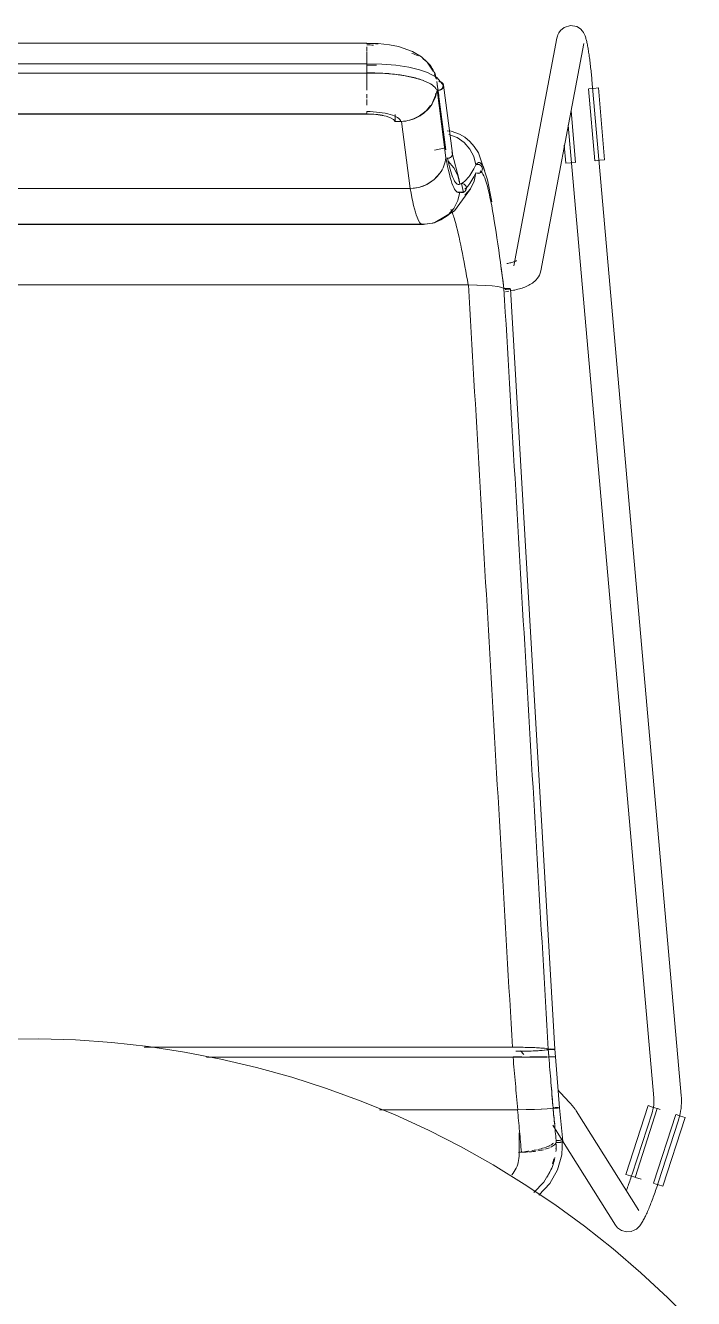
# Model space of a CAD drawing. Header units: millimetres. Extents: x 155927 to 326028, y -36033 to 97293.
# Drawn here: x 157299 to 157590, y 31746 to 32302 of the extents above; entities that cross this region are included whole.
import ezdxf

# ---------------------------------------------------------------- set-up
doc = ezdxf.new("R2010")
doc.units = ezdxf.units.MM
doc.header["$MEASUREMENT"] = 0
doc.layers.add('I-FURN', color=8, linetype='CONTINUOUS', lineweight=9)

msp = doc.modelspace()

# ---------------------------------------------------------------- linework, layer by layer
at = {"layer": 'I-FURN'}
for p, q in [((157533.42, 32301.08), (157536.17, 32301.92)), ((157536.17, 32301.92), (157538.93, 32301.43)), ((157530.28, 32296.33), (157511.47, 32197.03)), ((157530.37, 32296.74), (157530.28, 32296.33)), ((157530.51, 32297.26), (157530.37, 32296.74)), ((157530.72, 32297.88), (157530.51, 32297.26)), ((157531.1, 32298.68), (157530.72, 32297.88)), ((157531.84, 32299.76), (157531.1, 32298.68)), ((157533.42, 32301.08), (157531.84, 32299.76)), ((157538.93, 32301.43), (157540.59, 32300.39)), ((157540.59, 32300.39), (157541.44, 32299.49)), ((157541.44, 32299.49), (157541.92, 32298.78)), ((157541.92, 32298.78), (157542.22, 32298.22)), ((157542.22, 32298.22), (157542.44, 32297.75)), ((157542.44, 32297.75), (157542.61, 32297.32)), ((157542.61, 32297.32), (157542.75, 32296.91)), ((157542.75, 32296.91), (157542.88, 32296.52)), ((157542.88, 32296.52), (157542.99, 32296.12)), ((157447.38, 32294.14), (157152.53, 32294.14)), ((157447.38, 32293.97), (157447.38, 32294.14)), ((157447.38, 32294.14), (157452.41, 32294.03)), ((157447.38, 32294.12), (157447.38, 32293.84)), ((157447.38, 32292.65), (157447.38, 32290.9)), ((157447.38, 32290.62), (157447.38, 32288.04)), ((157452.41, 32294.03), (157457.23, 32293.52)), ((157457.23, 32293.52), (157461.27, 32292.73)), ((157461.27, 32292.73), (157467.31, 32290.6)), ((157467.31, 32290.6), (157471.2, 32288.21)), ((157523.26, 32194.8), (157542.07, 32294.09)), ((157542.99, 32296.12), (157543.1, 32295.72)), ((157543.1, 32295.72), (157543.2, 32295.31)), ((157543.2, 32295.31), (157543.3, 32294.88)), ((157543.3, 32294.88), (157543.4, 32294.44)), ((157543.4, 32294.44), (157543.5, 32293.98)), ((157543.5, 32293.98), (157543.59, 32293.5)), ((157543.59, 32293.5), (157543.69, 32293)), ((157543.69, 32293), (157543.78, 32292.49)), ((157543.78, 32292.49), (157543.88, 32291.96)), ((157543.88, 32291.96), (157543.97, 32291.41)), ((157543.97, 32291.41), (157544.06, 32290.84)), ((157544.06, 32290.84), (157544.15, 32290.25)), ((157447.38, 32285.1), (157152.53, 32285.1)), ((157447.38, 32284.86), (157447.38, 32287.88)), ((157447.38, 32287.87), (157447.38, 32284.86)), ((157447.38, 32285.1), (157447.38, 32281.15)), ((157447.38, 32285.1), (157453.92, 32285.01)), ((157447.38, 32285.03), (157447.38, 32285.1)), ((157447.38, 32284.84), (157447.38, 32285.03)), ((157471.2, 32288.21), (157473.67, 32285.92)), ((157473.67, 32285.92), (157476.35, 32282.02)), ((157544.15, 32290.25), (157544.24, 32289.65)), ((157544.24, 32289.65), (157544.33, 32289.03)), ((157544.33, 32289.03), (157544.42, 32288.4)), ((157544.42, 32288.4), (157544.51, 32287.75)), ((157544.51, 32287.75), (157544.6, 32287.08)), ((157544.6, 32287.08), (157544.69, 32286.41)), ((157544.69, 32286.41), (157544.77, 32285.72)), ((157544.77, 32285.72), (157544.86, 32285.02)), ((157152.53, 32281.14), (157447.38, 32281.14)), ((157447.38, 32284.53), (157447.38, 32284.84)), ((157447.38, 32284.14), (157447.38, 32284.53)), ((157447.38, 32283.69), (157447.38, 32284.14)), ((157447.38, 32283.2), (157447.38, 32283.69)), ((157447.38, 32282.7), (157447.38, 32283.2)), ((157447.38, 32282.22), (157447.38, 32282.7)), ((157447.38, 32281.81), (157447.38, 32282.22)), ((157447.38, 32281.48), (157447.38, 32281.81)), ((157447.38, 32281.25), (157447.38, 32281.48)), ((157447.38, 32281.15), (157447.38, 32281.25)), ((157447.38, 32277.36), (157447.38, 32281.17)), ((157447.38, 32281.17), (157447.38, 32273.61)), ((157453.6, 32281.06), (157447.38, 32281.14)), ((157460.17, 32280.53), (157453.6, 32281.06)), ((157453.92, 32285.01), (157460.04, 32284.52)), ((157460.04, 32284.52), (157465.66, 32283.68)), ((157464.18, 32279.94), (157460.17, 32280.53)), ((157468.61, 32278.97), (157464.18, 32279.94)), ((157465.66, 32283.68), (157470.35, 32282.58)), ((157470.35, 32282.58), (157473.81, 32281.41)), ((157473.81, 32281.41), (157477.93, 32279.23)), ((157476.35, 32282.02), (157476.45, 32281.82)), ((157544.86, 32285.02), (157544.94, 32284.31)), ((157544.94, 32284.31), (157545.02, 32283.59)), ((157545.02, 32283.59), (157545.1, 32282.87)), ((157545.1, 32282.87), (157545.18, 32282.13)), ((157545.18, 32282.13), (157545.26, 32281.39)), ((157545.26, 32281.39), (157545.33, 32280.65)), ((157545.33, 32280.65), (157545.4, 32279.9)), ((157545.4, 32279.9), (157545.47, 32279.15)), ((157447.38, 32276.8), (157447.38, 32277.17)), ((157472.05, 32277.87), (157468.61, 32278.97)), ((157477.93, 32279.23), (157480.47, 32276.33)), ((157481.84, 32247.7), (157477.99, 32277.39)), ((157478.14, 32276.2), (157478.76, 32271.42)), ((157484.69, 32246.05), (157480.83, 32275.83)), ((157544.14, 32274.26), (157546.9, 32242.85)), ((157544.26, 32274.27), (157546.33, 32274.46)), ((157545.47, 32279.15), (157545.54, 32278.4)), ((157545.54, 32278.4), (157545.55, 32278.24)), ((157584.5, 31834.92), (157545.55, 32278.24)), ((157546.33, 32274.46), (157548.37, 32274.64)), ((157548.37, 32274.64), (157551.13, 32243.22)), ((157447.38, 32271.98), (157447.38, 32270.14)), ((157447.38, 32269.61), (157447.38, 32267.15)), ((157478.01, 32273.85), (157481.86, 32244.15)), ((157447.38, 32263.3), (157152.53, 32263.3)), ((157152.53, 32263.24), (157447.38, 32263.24)), ((157447.38, 32263.24), (157450.41, 32263.13)), ((157450.41, 32263.13), (157453.27, 32262.81)), ((157453.27, 32262.81), (157455.76, 32262.3)), ((157459.73, 32259.98), (157459.73, 32262.99)), ((157538.45, 32242.11), (157536.46, 32264.72)), ((157455.76, 32262.3), (157457.74, 32261.63)), ((157457.74, 32261.63), (157459.09, 32260.84)), ((157459.09, 32260.84), (157459.73, 32259.98)), ((157459.73, 32259.98), (157462.45, 32260.05)), ((157462.45, 32260.05), (157466.31, 32230.77)), ((157535.25, 32258.37), (157572.55, 31833.87)), ((157484.22, 32255.73), (157482.45, 32255.96)), ((157486.75, 32252.99), (157483.23, 32254.39)), ((157487.82, 32254.43), (157484.22, 32255.73)), ((157489.83, 32250.82), (157486.75, 32252.99)), ((157490.09, 32253.09), (157487.82, 32254.43)), ((157492.26, 32251.31), (157490.09, 32253.09)), ((157481.71, 32248.48), (157476.89, 32247.52)), ((157484.63, 32246.29), (157484.45, 32246.73)), ((157484.7, 32245.82), (157484.63, 32246.29)), ((157484.67, 32246.13), (157487.64, 32234.52)), ((157492.31, 32247.99), (157489.83, 32250.82)), ((157494.25, 32249.07), (157492.26, 32251.31)), ((157494.05, 32244.67), (157492.31, 32247.99)), ((157496.07, 32246.25), (157494.25, 32249.07)), ((157500.06, 32234.53), (157496.07, 32246.25)), ((157533.52, 32249.63), (157534.22, 32241.74)), ((157482.33, 32243.99), (157482.82, 32243.96)), ((157482.82, 32243.96), (157483.31, 32244.03)), ((157485.35, 32239.78), (157482.84, 32242.65)), ((157483.31, 32244.03), (157483.77, 32244.23)), ((157483.77, 32244.23), (157484.15, 32244.53)), ((157484.15, 32244.53), (157484.44, 32244.91)), ((157484.44, 32244.91), (157484.63, 32245.35)), ((157484.63, 32245.35), (157484.7, 32245.82)), ((157494.95, 32241.04), (157494.05, 32244.67)), ((157495.43, 32241.21), (157494.95, 32241.04)), ((157494.95, 32241.04), (157495.42, 32241.2)), ((157495.42, 32241.2), (157495.92, 32241.25)), ((157495.92, 32241.25), (157495.43, 32241.21)), ((157495.92, 32241.25), (157496.42, 32241.17)), ((157496.42, 32241.17), (157495.92, 32241.25)), ((157496.42, 32241.17), (157496.87, 32240.98)), ((157496.87, 32240.98), (157496.42, 32241.17)), ((157496.87, 32240.98), (157497.26, 32240.67)), ((157497.26, 32240.67), (157496.87, 32240.98)), ((157497.26, 32240.67), (157497.56, 32240.28)), ((157497.56, 32240.28), (157497.26, 32240.67)), ((157536.26, 32241.92), (157534.22, 32241.74)), ((157538.33, 32242.1), (157536.26, 32241.92)), ((157549.08, 32243.05), (157547.02, 32242.86)), ((157551.13, 32243.22), (157549.08, 32243.05)), ((157476.74, 32234.64), (157479.23, 32237.38)), ((157487.1, 32236.39), (157485.35, 32239.78)), ((157488, 32232.67), (157487.1, 32236.39)), ((157495.01, 32237.56), (157494.21, 32233.94)), ((157494.22, 32233.94), (157495.01, 32237.55)), ((157495.48, 32237.4), (157495.01, 32237.56)), ((157495.01, 32237.55), (157495.48, 32237.4)), ((157495.98, 32237.38), (157495.48, 32237.4)), ((157495.48, 32237.4), (157495.98, 32237.37)), ((157496.47, 32237.47), (157495.98, 32237.38)), ((157495.98, 32237.37), (157496.47, 32237.46)), ((157496.92, 32237.67), (157496.47, 32237.47)), ((157496.47, 32237.46), (157496.92, 32237.67)), ((157497.3, 32237.99), (157496.92, 32237.67)), ((157496.92, 32237.67), (157497.3, 32237.99)), ((157497.59, 32238.39), (157497.3, 32237.99)), ((157497.3, 32237.99), (157497.59, 32238.39)), ((157497.56, 32240.28), (157497.75, 32239.82)), ((157497.76, 32239.82), (157497.56, 32240.28)), ((157497.77, 32238.85), (157497.59, 32238.39)), ((157497.59, 32238.39), (157497.77, 32238.85)), ((157497.75, 32239.82), (157497.83, 32239.34)), ((157497.83, 32239.34), (157497.76, 32239.82)), ((157497.83, 32239.34), (157497.77, 32238.85)), ((157497.77, 32238.85), (157497.83, 32239.34)), ((157466.31, 32230.77), (157133.6, 32230.77)), ((157133.6, 32230.77), (157466.31, 32230.77)), ((157466.31, 32230.77), (157470.08, 32231.25)), ((157470.08, 32231.25), (157473.62, 32232.57)), ((157473.62, 32232.57), (157476.74, 32234.64)), ((157485.65, 32221), (157492.63, 32230.54)), ((157487.64, 32234.52), (157487.96, 32232.65)), ((157487.99, 32232.67), (157488.46, 32232.83)), ((157488.47, 32232.83), (157488, 32232.67)), ((157488.46, 32232.83), (157488.96, 32232.87)), ((157488.96, 32232.87), (157488.47, 32232.83)), ((157489.51, 32229.06), (157488.67, 32232.95)), ((157488.96, 32232.87), (157489.45, 32232.79)), ((157489.46, 32232.79), (157488.96, 32232.87)), ((157489.45, 32232.79), (157489.9, 32232.59)), ((157489.91, 32232.59), (157489.46, 32232.79)), ((157489.9, 32232.59), (157490.29, 32232.27)), ((157490.29, 32229.56), (157489.9, 32229.25)), ((157490.29, 32232.27), (157489.91, 32232.59)), ((157489.91, 32229.25), (157490.29, 32229.56)), ((157492.57, 32230.62), (157490.18, 32227.78)), ((157490.18, 32227.78), (157492.58, 32230.62)), ((157490.29, 32232.27), (157490.58, 32231.87)), ((157490.58, 32231.87), (157490.29, 32232.27)), ((157490.58, 32229.97), (157490.29, 32229.56)), ((157490.29, 32229.56), (157490.58, 32229.97)), ((157490.58, 32231.87), (157490.77, 32231.41)), ((157490.77, 32231.41), (157490.58, 32231.87)), ((157490.77, 32230.43), (157490.58, 32229.97)), ((157490.58, 32229.97), (157490.77, 32230.43)), ((157490.77, 32231.41), (157490.83, 32230.92)), ((157490.84, 32230.92), (157490.77, 32231.41)), ((157490.83, 32230.92), (157490.77, 32230.43)), ((157490.77, 32230.43), (157490.84, 32230.92)), ((157494.21, 32233.94), (157492.57, 32230.62)), ((157492.58, 32230.62), (157494.22, 32233.94)), ((157492.63, 32230.54), (157493.52, 32232.29)), ((157501.96, 32224.87), (157500.06, 32234.53)), ((157487.1, 32225.45), (157485.35, 32222.06)), ((157485.35, 32222.06), (157487.1, 32225.45)), ((157486.93, 32229.15), (157489.81, 32229.2)), ((157487.1, 32225.45), (157488, 32229.16)), ((157488.46, 32229.01), (157487.99, 32229.17)), ((157488, 32229.16), (157488.47, 32229)), ((157488.96, 32228.97), (157488.46, 32229.01)), ((157488.47, 32229), (157488.96, 32228.96)), ((157489.45, 32229.05), (157488.96, 32228.97)), ((157488.96, 32228.96), (157489.46, 32229.05)), ((157489.9, 32229.25), (157489.45, 32229.05)), ((157489.46, 32229.05), (157489.91, 32229.25)), ((157477, 32215.89), (157485.65, 32221)), ((157482.84, 32219.19), (157479.7, 32217.02)), ((157479.71, 32217.01), (157482.84, 32219.18)), ((157485.35, 32222.06), (157482.84, 32219.19)), ((157482.84, 32219.18), (157485.35, 32222.06)), ((157472.34, 32215.17), (157127.56, 32215.17)), ((157127.56, 32215.17), (157472.34, 32215.17)), ((157128.1, 32215.02), (157432.9, 32215.02)), ((157432.9, 32215.02), (157471.81, 32215.02)), ((157471.81, 32215.02), (157476.84, 32215.82)), ((157476.13, 32215.65), (157472.34, 32215.18)), ((157472.34, 32215.17), (157476.14, 32215.65)), ((157479.7, 32217.02), (157476.13, 32215.65)), ((157476.14, 32215.65), (157479.71, 32217.01)), ((157476.84, 32215.82), (157480.02, 32217.19)), ((157508.92, 32198.06), (157508.43, 32197.96)), ((157509.39, 32198.16), (157508.92, 32198.06)), ((157509.84, 32198.26), (157509.39, 32198.16)), ((157510.26, 32198.37), (157509.84, 32198.26)), ((157510.65, 32198.48), (157510.26, 32198.37)), ((157511.02, 32198.59), (157510.65, 32198.48)), ((157511.35, 32198.69), (157511.02, 32198.59)), ((157511.66, 32198.8), (157511.35, 32198.69)), ((157511.93, 32198.9), (157511.66, 32198.8)), ((157512.16, 32199), (157511.93, 32198.9)), ((157512.35, 32199.08), (157512.16, 32199)), ((157512.51, 32199.16), (157512.35, 32199.08)), ((157512.59, 32199.21), (157512.51, 32199.16)), ((157512.67, 32199.25), (157512.59, 32199.21)), ((157512.69, 32199.26), (157512.67, 32199.25)), ((157521.21, 32190.84), (157520.69, 32190.33)), ((157521.72, 32191.44), (157521.21, 32190.84)), ((157522.2, 32192.13), (157521.72, 32191.44)), ((157522.64, 32192.92), (157522.2, 32192.13)), ((157523, 32193.81), (157522.64, 32192.92)), ((157523.26, 32194.8), (157523, 32193.81)), ((157491.65, 32188.67), (157108.25, 32188.67)), ((157108.25, 32188.67), (157491.73, 32188.67)), ((157495.42, 32188.61), (157491.65, 32188.67)), ((157491.73, 32188.67), (157495.42, 32188.61)), ((157498.96, 32188.46), (157495.42, 32188.61)), ((157495.48, 32188.61), (157498.96, 32188.46)), ((157502.06, 32188.22), (157498.96, 32188.46)), ((157499, 32188.46), (157502.06, 32188.22)), ((157504.55, 32187.91), (157502.06, 32188.22)), ((157502.09, 32188.22), (157504.55, 32187.91)), ((157506.3, 32187.54), (157504.55, 32187.91)), ((157504.56, 32187.91), (157506.3, 32187.54)), ((157506.3, 32187.54), (157507.2, 32187.14)), ((157507.2, 32187.14), (157506.3, 32187.54)), ((157507.67, 32187.16), (157507.2, 32187.14)), ((157507.2, 32187.14), (157507.67, 32187.16)), ((157508.17, 32187.17), (157507.67, 32187.16)), ((157507.67, 32187.16), (157508.17, 32187.17)), ((157507.71, 32186.74), (157508.21, 32186.74)), ((157508.21, 32186.74), (157507.71, 32186.74)), ((157508.54, 32185.82), (157507.82, 32185.72)), ((157508.66, 32187.16), (157508.17, 32187.17)), ((157508.17, 32187.17), (157508.67, 32187.16)), ((157508.21, 32186.74), (157508.7, 32186.75)), ((157508.7, 32186.75), (157508.21, 32186.74)), ((157509.26, 32185.93), (157508.54, 32185.82)), ((157509.12, 32187.14), (157508.66, 32187.16)), ((157508.67, 32187.16), (157509.12, 32187.14)), ((157508.7, 32186.75), (157509.15, 32186.77)), ((157509.15, 32186.77), (157508.7, 32186.75)), ((157509.5, 32187.1), (157509.12, 32187.14)), ((157509.12, 32187.14), (157509.51, 32187.1)), ((157509.15, 32186.77), (157509.53, 32186.81)), ((157509.53, 32186.81), (157509.15, 32186.77)), ((157509.8, 32187.06), (157509.5, 32187.1)), ((157509.51, 32187.1), (157509.81, 32187.06)), ((157509.53, 32186.81), (157509.82, 32186.85)), ((157509.82, 32186.85), (157509.53, 32186.81)), ((157509.99, 32187.01), (157509.8, 32187.06)), ((157509.81, 32187.06), (157510, 32187.01)), ((157509.82, 32186.85), (157510, 32186.9)), ((157510.01, 32186.9), (157509.82, 32186.85)), ((157510.66, 32186.17), (157509.96, 32186.05)), ((157510.07, 32186.96), (157509.99, 32187.01)), ((157510, 32187.01), (157510.07, 32186.95)), ((157510, 32186.9), (157510.07, 32186.95)), ((157510.07, 32186.95), (157510.01, 32186.9)), ((157529.36, 31855.05), (157510.07, 32186.95)), ((157511.34, 32186.31), (157510.66, 32186.17)), ((157512.01, 32186.45), (157511.34, 32186.31)), ((157512.66, 32186.6), (157512.01, 32186.45)), ((157513.31, 32186.76), (157512.66, 32186.6)), ((157513.94, 32186.94), (157513.31, 32186.76)), ((157514.55, 32187.12), (157513.94, 32186.94)), ((157515.16, 32187.31), (157514.55, 32187.12)), ((157515.75, 32187.52), (157515.16, 32187.31)), ((157516.33, 32187.74), (157515.75, 32187.52)), ((157516.9, 32187.97), (157516.33, 32187.74)), ((157517.46, 32188.23), (157516.9, 32187.97)), ((157518.01, 32188.5), (157517.46, 32188.23)), ((157518.55, 32188.79), (157518.01, 32188.5)), ((157519.09, 32189.11), (157518.55, 32188.79)), ((157519.62, 32189.47), (157519.09, 32189.11)), ((157520.16, 32189.87), (157519.62, 32189.47)), ((157520.69, 32190.33), (157520.16, 32189.87)), ((157304.27, 31859.61), (157288.27, 31859.46)), ((157320.26, 31859.12), (157304.27, 31859.61)), ((157336.22, 31857.99), (157320.26, 31859.12)), ((157352.12, 31856.22), (157336.22, 31857.99)), ((157510.9, 31855.94), (157350.33, 31855.94)), ((157350.33, 31855.94), (157510.9, 31855.94)), ((157367.94, 31853.81), (157352.12, 31856.22)), ((157383.65, 31850.78), (157367.94, 31853.81)), ((157511.17, 31851.62), (157377.43, 31851.62)), ((157377.43, 31851.62), (157511.17, 31851.62)), ((157514.69, 31855.91), (157510.9, 31855.94)), ((157514.95, 31851.62), (157511.17, 31851.62)), ((157511.17, 31851.62), (157514.96, 31851.62)), ((157511.18, 31851.75), (157514.96, 31851.75)), ((157514.96, 31851.75), (157511.18, 31851.75)), ((157512.44, 31854.16), (157514.7, 31854.18)), ((157515.87, 31852.77), (157514.39, 31854.3)), ((157518.25, 31855.83), (157514.69, 31855.91)), ((157514.7, 31854.18), (157518.25, 31854.26)), ((157518.52, 31851.63), (157514.96, 31851.62)), ((157514.96, 31851.62), (157518.52, 31851.63)), ((157521.38, 31855.71), (157518.25, 31855.83)), ((157518.25, 31854.26), (157521.37, 31854.38)), ((157518.51, 31851.74), (157521.64, 31851.73)), ((157521.64, 31851.73), (157518.52, 31851.74)), ((157521.65, 31851.64), (157518.52, 31851.63)), ((157518.52, 31851.63), (157521.66, 31851.64)), ((157521.37, 31854.38), (157523.86, 31854.54)), ((157523.88, 31855.55), (157521.38, 31855.71)), ((157521.64, 31851.73), (157524.14, 31851.72)), ((157524.14, 31851.72), (157521.64, 31851.73)), ((157524.16, 31851.65), (157521.66, 31851.64)), ((157521.66, 31851.64), (157524.16, 31851.65)), ((157523.86, 31854.54), (157525.61, 31854.74)), ((157525.63, 31855.36), (157523.88, 31855.55)), ((157524.14, 31851.72), (157525.89, 31851.71)), ((157525.89, 31851.71), (157524.14, 31851.72)), ((157525.9, 31851.66), (157524.16, 31851.65)), ((157524.16, 31851.65), (157525.91, 31851.66)), ((157525.61, 31854.74), (157526.52, 31854.95)), ((157526.52, 31855.14), (157525.63, 31855.36)), ((157526.79, 31851.68), (157525.9, 31851.66)), ((157525.91, 31851.66), (157526.79, 31851.68)), ((157526.99, 31855.15), (157526.52, 31855.14)), ((157526.52, 31854.95), (157526.98, 31854.94)), ((157526.79, 31851.69), (157527.26, 31851.69)), ((157527.26, 31851.69), (157526.79, 31851.69)), ((157527.26, 31851.68), (157526.79, 31851.68)), ((157526.79, 31851.68), (157527.27, 31851.68)), ((157526.98, 31854.94), (157527.48, 31854.93)), ((157527.49, 31855.16), (157526.99, 31855.15)), ((157527.26, 31851.69), (157527.75, 31851.69)), ((157527.76, 31851.69), (157527.26, 31851.69)), ((157527.76, 31851.68), (157527.26, 31851.68)), ((157527.27, 31851.68), (157527.76, 31851.68)), ((157527.48, 31854.93), (157527.97, 31854.94)), ((157527.98, 31855.15), (157527.49, 31855.16)), ((157527.75, 31851.69), (157528.24, 31851.69)), ((157528.25, 31851.69), (157527.76, 31851.69)), ((157528.25, 31851.68), (157527.76, 31851.68)), ((157527.76, 31851.68), (157528.25, 31851.68)), ((157527.97, 31854.94), (157528.42, 31854.95)), ((157528.43, 31855.14), (157527.98, 31855.15)), ((157528.24, 31851.69), (157528.69, 31851.69)), ((157528.7, 31851.69), (157528.25, 31851.69)), ((157528.7, 31851.68), (157528.25, 31851.68)), ((157528.25, 31851.68), (157528.7, 31851.68)), ((157528.42, 31854.95), (157528.81, 31854.97)), ((157528.81, 31855.12), (157528.43, 31855.14)), ((157528.69, 31851.69), (157529.08, 31851.69)), ((157529.08, 31851.69), (157528.7, 31851.69)), ((157529.08, 31851.68), (157528.7, 31851.68)), ((157528.7, 31851.68), (157529.09, 31851.68)), ((157529.1, 31855.1), (157528.81, 31855.12)), ((157528.81, 31854.97), (157529.1, 31854.99)), ((157529.38, 31851.68), (157529.08, 31851.68)), ((157529.09, 31851.68), (157529.38, 31851.68)), ((157529.29, 31855.07), (157529.1, 31855.1)), ((157529.1, 31854.99), (157529.29, 31855.02)), ((157529.36, 31855.05), (157529.29, 31855.07)), ((157529.29, 31855.02), (157529.36, 31855.04)), ((157529.36, 31855.05), (157529.63, 31851.69)), ((157529.56, 31851.69), (157529.63, 31851.69)), ((157529.63, 31851.69), (157529.56, 31851.68)), ((157529.57, 31851.68), (157529.63, 31851.69)), ((157529.63, 31851.69), (157529.57, 31851.69)), ((157531.46, 31829.49), (157529.63, 31851.69)), ((157399.22, 31847.12), (157383.65, 31850.78)), ((157414.64, 31842.84), (157399.22, 31847.12)), ((157429.87, 31837.95), (157414.64, 31842.84)), ((157444.9, 31832.45), (157429.87, 31837.95)), ((157531.43, 31836.53), (157530.99, 31837)), ((157531.86, 31836.06), (157531.43, 31836.53)), ((157532.29, 31835.61), (157531.86, 31836.06)), ((157532.7, 31835.16), (157532.29, 31835.61)), ((157533.1, 31834.73), (157532.7, 31835.16)), ((157459.69, 31826.36), (157444.9, 31832.45)), ((157528.61, 31829.39), (157527.72, 31829.2)), ((157527.72, 31829.2), (157528.61, 31829.39)), ((157528.61, 31829.39), (157529.08, 31829.38)), ((157529.08, 31829.38), (157528.61, 31829.39)), ((157529.09, 31829.59), (157528.62, 31829.58)), ((157528.62, 31829.58), (157529.09, 31829.59)), ((157529.08, 31829.38), (157529.58, 31829.38)), ((157529.57, 31829.38), (157529.08, 31829.38)), ((157530.06, 31829.39), (157529.57, 31829.38)), ((157529.58, 31829.38), (157530.07, 31829.39)), ((157530.08, 31829.58), (157529.59, 31829.59)), ((157529.59, 31829.59), (157530.08, 31829.58)), ((157530.52, 31829.4), (157530.06, 31829.39)), ((157530.07, 31829.39), (157530.52, 31829.4)), ((157530.53, 31829.57), (157530.08, 31829.58)), ((157530.08, 31829.58), (157530.53, 31829.57)), ((157530.52, 31829.4), (157530.91, 31829.41)), ((157530.9, 31829.41), (157530.52, 31829.4)), ((157530.92, 31829.56), (157530.53, 31829.57)), ((157530.53, 31829.57), (157530.91, 31829.56)), ((157531.2, 31829.43), (157530.9, 31829.41)), ((157530.91, 31829.56), (157531.21, 31829.53)), ((157530.91, 31829.41), (157531.2, 31829.43)), ((157531.21, 31829.53), (157530.92, 31829.56)), ((157531.2, 31829.43), (157531.39, 31829.46)), ((157531.4, 31829.51), (157531.21, 31829.53)), ((157531.21, 31829.53), (157531.39, 31829.51)), ((157531.39, 31829.51), (157531.46, 31829.49)), ((157531.46, 31829.48), (157531.39, 31829.46)), ((157531.39, 31829.46), (157531.46, 31829.48)), ((157531.46, 31829.49), (157531.4, 31829.51)), ((157532.88, 31814.99), (157531.46, 31829.49)), ((157533.49, 31834.3), (157533.1, 31834.73)), ((157533.87, 31833.89), (157533.49, 31834.3)), ((157534.24, 31833.49), (157533.87, 31833.89)), ((157534.6, 31833.1), (157534.24, 31833.49)), ((157534.94, 31832.72), (157534.6, 31833.1)), ((157535.27, 31832.36), (157534.94, 31832.72)), ((157535.59, 31832.01), (157535.27, 31832.36)), ((157535.89, 31831.67), (157535.59, 31832.01)), ((157536.18, 31831.35), (157535.89, 31831.67)), ((157536.45, 31831.04), (157536.18, 31831.35)), ((157536.71, 31830.74), (157536.45, 31831.04)), ((157536.95, 31830.46), (157536.71, 31830.74)), ((157537.18, 31830.2), (157536.95, 31830.46)), ((157537.39, 31829.94), (157537.18, 31830.2)), ((157537.59, 31829.7), (157537.39, 31829.94)), ((157537.78, 31829.47), (157537.59, 31829.7)), ((157537.96, 31829.25), (157537.78, 31829.47)), ((157570.06, 31830.45), (157560.37, 31800.45)), ((157570.06, 31830.45), (157572.01, 31829.82)), ((157572.01, 31829.82), (157573.99, 31829.19)), ((157572.42, 31829.91), (157572.31, 31829.26)), ((157572.51, 31830.57), (157572.42, 31829.91)), ((157572.57, 31831.23), (157572.51, 31830.57)), ((157572.55, 31833.87), (157572.59, 31833.21)), ((157572.6, 31831.89), (157572.57, 31831.23)), ((157572.59, 31833.21), (157572.61, 31832.55)), ((157572.61, 31832.55), (157572.6, 31831.89)), ((157584.43, 31829.17), (157584.54, 31830.31)), ((157584.51, 31834.87), (157584.5, 31834.92)), ((157584.58, 31833.73), (157584.51, 31834.87)), ((157584.54, 31830.31), (157584.6, 31831.45)), ((157584.61, 31832.59), (157584.58, 31833.73)), ((157584.6, 31831.45), (157584.61, 31832.59)), ((157452.99, 31828.65), (157513.11, 31828.65)), ((157513.11, 31828.65), (157452.99, 31828.65)), ((157474.23, 31819.67), (157459.69, 31826.36)), ((157513.11, 31828.65), (157516.87, 31828.68)), ((157516.87, 31828.68), (157513.23, 31828.65)), ((157520.41, 31828.75), (157516.97, 31828.68)), ((157518.08, 31828.7), (157520.41, 31828.75)), ((157520.41, 31828.75), (157523.5, 31828.87)), ((157523.51, 31828.87), (157520.47, 31828.76)), ((157523.5, 31828.87), (157525.98, 31829.02)), ((157525.99, 31829.02), (157523.55, 31828.87)), ((157525.98, 31829.02), (157527.72, 31829.2)), ((157527.72, 31829.2), (157526, 31829.02)), ((157538.14, 31829.03), (157537.96, 31829.25)), ((157538.31, 31828.8), (157538.14, 31829.03)), ((157538.49, 31828.54), (157538.31, 31828.8)), ((157538.71, 31828.22), (157538.49, 31828.54)), ((157566.01, 31784.63), (157538.71, 31828.22)), ((157571.8, 31827.31), (157563.09, 31800.5)), ((157564.42, 31799.14), (157574.1, 31829.15)), ((157571.81, 31827.33), (157571.8, 31827.31)), ((157572, 31827.97), (157571.81, 31827.33)), ((157572.17, 31828.61), (157572, 31827.97)), ((157572.31, 31829.26), (157572.17, 31828.61)), ((157582.17, 31826.54), (157572.49, 31796.54)), ((157574.2, 31829.12), (157575.37, 31828.74)), ((157586.22, 31825.24), (157576.53, 31795.23)), ((157582.29, 31826.5), (157584.26, 31825.87)), ((157583.22, 31823.6), (157583.55, 31824.69)), ((157583.55, 31824.69), (157583.83, 31825.8)), ((157583.83, 31825.8), (157584.08, 31826.91)), ((157584.08, 31826.91), (157584.27, 31828.04)), ((157584.26, 31825.87), (157586.22, 31825.24)), ((157584.27, 31828.04), (157584.43, 31829.17)), ((157488.48, 31812.42), (157474.23, 31819.67)), ((157513.82, 31808.86), (157513.82, 31818.61)), ((157528.54, 31821.85), (157532.58, 31815.4)), ((157574.5, 31796.79), (157583.22, 31823.6)), ((157532.76, 31815.89), (157532.47, 31808.98)), ((157532.81, 31815.03), (157555.85, 31778.26)), ((157502.44, 31804.6), (157488.48, 31812.42)), ((157514.81, 31810.1), (157513.76, 31810.1)), ((157532.47, 31808.98), (157530.6, 31802.46)), ((157516.07, 31796.22), (157502.44, 31804.6)), ((157527.89, 31802.86), (157524.53, 31797.03)), ((157530.6, 31802.46), (157527.21, 31796.45)), ((157529.36, 31787.31), (157516.07, 31796.22)), ((157524.53, 31797.03), (157520.26, 31792.56)), ((157527.21, 31796.45), (157522.47, 31791.3)), ((157562.33, 31799.82), (157560.37, 31800.45)), ((157561.35, 31795.42), (157561.59, 31796.08)), ((157561.59, 31796.08), (157561.83, 31796.75)), ((157561.83, 31796.75), (157562.06, 31797.42)), ((157562.06, 31797.42), (157562.29, 31798.1)), ((157562.29, 31798.1), (157562.53, 31798.79)), ((157564.3, 31799.18), (157562.33, 31799.82)), ((157562.53, 31798.79), (157562.76, 31799.47)), ((157562.76, 31799.47), (157562.98, 31800.17)), ((157562.98, 31800.17), (157563.09, 31800.5)), ((157564.51, 31799.11), (157566.99, 31798.31)), ((157574.58, 31795.86), (157572.6, 31796.5)), ((157574.11, 31795.59), (157574.36, 31796.33)), ((157574.36, 31796.33), (157574.5, 31796.79)), ((157560.65, 31793.52), (157560.88, 31794.14)), ((157560.88, 31794.14), (157561.12, 31794.78)), ((157561.12, 31794.78), (157561.35, 31795.42)), ((157572.1, 31789.86), (157572.35, 31790.55)), ((157572.35, 31790.55), (157572.6, 31791.25)), ((157572.6, 31791.25), (157572.86, 31791.96)), ((157572.86, 31791.96), (157573.11, 31792.67)), ((157573.11, 31792.67), (157573.36, 31793.39)), ((157573.36, 31793.39), (157573.62, 31794.12)), ((157573.62, 31794.12), (157573.86, 31794.85)), ((157573.86, 31794.85), (157574.11, 31795.59)), ((157576.53, 31795.23), (157574.58, 31795.86)), ((157542.28, 31777.88), (157529.36, 31787.31)), ((157570.09, 31784.81), (157570.33, 31785.39)), ((157570.33, 31785.39), (157570.58, 31785.99)), ((157570.58, 31785.99), (157570.83, 31786.6)), ((157570.83, 31786.6), (157571.08, 31787.22)), ((157571.08, 31787.22), (157571.33, 31787.86)), ((157571.33, 31787.86), (157571.59, 31788.52)), ((157571.59, 31788.52), (157571.84, 31789.18)), ((157571.84, 31789.18), (157572.1, 31789.86)), ((157567.27, 31779.18), (157567.52, 31779.57)), ((157567.52, 31779.57), (157567.75, 31779.97)), ((157567.75, 31779.97), (157567.98, 31780.38)), ((157567.98, 31780.38), (157568.21, 31780.81)), ((157568.21, 31780.81), (157568.44, 31781.25)), ((157568.44, 31781.25), (157568.67, 31781.71)), ((157568.67, 31781.71), (157568.9, 31782.18)), ((157568.9, 31782.18), (157569.13, 31782.67)), ((157569.13, 31782.67), (157569.37, 31783.18)), ((157569.37, 31783.18), (157569.61, 31783.71)), ((157569.61, 31783.71), (157569.85, 31784.25)), ((157569.85, 31784.25), (157570.09, 31784.81)), ((157554.81, 31767.93), (157542.28, 31777.88)), ((157556.74, 31777.14), (157555.85, 31778.26)), ((157556.74, 31777.14), (157558.47, 31775.92)), ((157558.47, 31775.92), (157560.7, 31775.33)), ((157560.7, 31775.33), (157562.67, 31775.5)), ((157562.67, 31775.5), (157564.05, 31776.02)), ((157564.05, 31776.02), (157564.97, 31776.59)), ((157564.97, 31776.59), (157565.59, 31777.11)), ((157565.59, 31777.11), (157566.06, 31777.58)), ((157566.06, 31777.58), (157566.43, 31778)), ((157566.43, 31778), (157566.74, 31778.4)), ((157566.74, 31778.4), (157567.02, 31778.79)), ((157567.02, 31778.79), (157567.27, 31779.18)), ((157566.94, 31757.49), (157554.81, 31767.93)), ((157578.64, 31746.58), (157566.94, 31757.49)), ((157589.89, 31735.2), (157578.64, 31746.58))]:
    msp.add_line(p, q, dxfattribs=at)
for centre, major_axis, ratio, start_param, end_param in [((157447.38, 32289.86), (12.4, 0), 0.287441, 1.332781, 1.570796), ((157447.38, 32278.39), (0, 15.75), 0.000004, 3.431839, 3.614078), ((157482.74, 32245.82), (1.96, 0), 0.955139, 4.501447, 6.790779), ((157466.18, 32245.84), (15.78, 0), 0.955139, 5.687432, 5.928979), ((157466.18, 32245.84), (15.78, 0), 0.955139, 5.929149, 6.170649), ((157466.18, 32245.84), (15.78, 0), 0.955139, 4.720632, 5.68731)]:
    msp.add_ellipse(centre, major_axis=major_axis, ratio=ratio, start_param=start_param, end_param=end_param, dxfattribs=at)
for points in [[(157447.38, 32294.05), (157449.09, 32294.06), (157450.77, 32293.98), (157452.35, 32293.83)], [(157469.76, 32288.66), (157468.88, 32289.09), (157467.95, 32289.49), (157466.99, 32289.73)], [(157447.38, 32284.57), (157448.81, 32284.59), (157450.23, 32284.59), (157451.64, 32284.55)], [(157447.38, 32281.17), (157449.72, 32281.21), (157454.38, 32281.14), (157461.23, 32280.51), (157467.38, 32279.4), (157472.45, 32277.87), (157476.15, 32275.97), (157477.46, 32274.57), (157477.81, 32273.84)], [(157476.93, 32280.73), (157477.17, 32280.1), (157477.33, 32279.45), (157477.47, 32278.79)], [(157462.45, 32260.05), (157463.74, 32260.09), (157466.24, 32260.45), (157469.84, 32261.86), (157472.99, 32264.05), (157475.52, 32266.89), (157477.28, 32270.23), (157477.86, 32272.61), (157478.01, 32273.85)], [(157477.55, 32272.33), (157477.24, 32270.95), (157476.74, 32269.58), (157476.04, 32268.32)], [(157478.77, 32273.67), (157478.61, 32273.66), (157478.44, 32273.66), (157478.28, 32273.69)], [(157447.38, 32264.36), (157451.17, 32264.31), (157458.56, 32263.34), (157461.94, 32261.18), (157462.2, 32260.06)], [(157455.76, 32262.35), (157453.71, 32262.9), (157450.99, 32263.18), (157448.22, 32263.28)], [(157487.99, 32229.17), (157486.97, 32228.62), (157484.92, 32230.59), (157482.88, 32238.65), (157481.86, 32244.15)], [(157471.81, 32215.02), (157471.99, 32215.02), (157472.17, 32215.07), (157472.34, 32215.18)], [(157507.19, 32187.15), (157506.8, 32190.21), (157506.41, 32193.31), (157506.03, 32196.36)], [(157491.73, 32188.67), (157494.93, 32133.31), (157498.12, 32077.89), (157501.32, 32022.43)], [(157507.2, 32187.14), (157510.42, 32131.91), (157516.86, 32021.31), (157523.3, 31910.55), (157526.52, 31855.14)], [(157501.32, 32022.43), (157504.51, 31966.97), (157507.71, 31911.47), (157510.9, 31855.94)], [(157511.17, 31851.62), (157511.51, 31847.79), (157511.86, 31843.96), (157512.2, 31840.13)], [(157526.79, 31851.68), (157526.75, 31852.26), (157526.66, 31853.41), (157526.57, 31854.57), (157526.52, 31855.14)], [(157526.79, 31851.69), (157526.74, 31852.23), (157526.65, 31853.32), (157526.56, 31854.4), (157526.52, 31854.95)], [(157526.79, 31851.68), (157527.1, 31847.96), (157527.7, 31840.53), (157528.3, 31833.1), (157528.61, 31829.39)], [(157527.31, 31845.37), (157527.35, 31844.96), (157527.38, 31844.55), (157527.41, 31844.14)], [(157527.71, 31840.53), (157527.99, 31837.18), (157528.27, 31833.83), (157528.55, 31830.49)], [(157512.2, 31840.13), (157512.54, 31836.3), (157512.89, 31832.48), (157513.23, 31828.65)], [(157530.05, 31814.44), (157529.81, 31816.88), (157529.33, 31821.83), (157528.85, 31826.87), (157528.61, 31829.39)], [(157529.33, 31822.49), (157529.09, 31824.84), (157528.86, 31827.21), (157528.62, 31829.58)], [(157514.81, 31810.1), (157514.55, 31813.13), (157514.01, 31819.27), (157513.42, 31825.52), (157513.11, 31828.65)], [(157525.04, 31812.16), (157525.85, 31812.43), (157526.66, 31812.71), (157527.22, 31813.01)], [(157527.46, 31813.13), (157528.1, 31813.44), (157528.49, 31813.76), (157528.82, 31814.08)], [(157530.05, 31814.44), (157529.9, 31814.05), (157529.34, 31813.3), (157528.19, 31812.59), (157527.5, 31812.27)], [(157530.01, 31812.9), (157530, 31812.08), (157529.96, 31811.25), (157529.88, 31810.43)], [(157529.9, 31811.66), (157529.96, 31812.31), (157529.97, 31812.96), (157529.96, 31813.61)], [(157513.76, 31810.1), (157513.81, 31809.6), (157513.83, 31809.09), (157513.82, 31808.58)], [(157517.6, 31810.2), (157516.69, 31810.14), (157515.76, 31810.11), (157514.81, 31810.1)], [(157516.22, 31810.34), (157516.84, 31810.41), (157517.44, 31810.49), (157518.04, 31810.58)], [(157519.34, 31810.78), (157520.02, 31810.9), (157520.68, 31811.03), (157521.34, 31811.17)], [(157522, 31811.32), (157522.92, 31811.53), (157523.86, 31811.76), (157524.71, 31812.01)], [(157524.39, 31811.2), (157523.65, 31811.01), (157522.85, 31810.86), (157522.02, 31810.71)], [(157527.05, 31812.07), (157526.46, 31811.82), (157525.8, 31811.59), (157525.07, 31811.38)], [(157528.38, 31805.04), (157528.64, 31805.75), (157528.82, 31806.47), (157528.95, 31807.21)]]:
    msp.add_open_spline(points, degree=3, dxfattribs=at)
for points, knots in [([(157477.8, 32278.51), (157477.64, 32279.27), (157477.07, 32281.18), (157475.52, 32284.04), (157473.51, 32286.22), (157472.13, 32287.23), (157471.72, 32287.5)], [0.0592823, 0.0592823, 0.0592823, 0.0592823, 0.1666667, 0.3333333, 0.5, 0.565028, 0.565028, 0.565028, 0.565028]), ([(157478.01, 32273.85), (157478.15, 32273.79), (157478.37, 32273.72), (157478.65, 32273.68), (157478.93, 32273.66), (157479.23, 32273.7), (157479.52, 32273.79), (157479.79, 32273.89), (157480.11, 32274.09), (157480.43, 32274.4), (157480.66, 32274.77), (157480.8, 32275.13), (157480.84, 32275.44), (157480.85, 32275.71), (157480.81, 32275.97), (157480.74, 32276.22), (157480.63, 32276.47), (157480.44, 32276.77), (157480.11, 32277.08), (157479.71, 32277.3), (157479.36, 32277.39), (157479.1, 32277.43), (157478.94, 32277.43), (157478.87, 32277.43)], [0, 0, 0, 0, 0.0555556, 0.0833333, 0.1111111, 0.1666667, 0.1944444, 0.2222222, 0.2777778, 0.3333333, 0.3888889, 0.4444444, 0.4791667, 0.5138889, 0.5486111, 0.5833333, 0.6180556, 0.6527778, 0.7222222, 0.7916667, 0.8263889, 0.8611111, 0.8888889, 0.8888889, 0.8888889, 0.8888889]), ([(157478.77, 32277.42), (157478.94, 32277.41), (157479.23, 32277.37), (157479.61, 32277.23), (157480.03, 32276.97), (157480.48, 32276.45), (157480.73, 32275.59), (157480.5, 32274.8), (157480.11, 32274.27), (157479.73, 32273.95), (157479.42, 32273.81), (157479.26, 32273.76)], [-0.875, -0.875, -0.875, -0.875, -0.8125, -0.765625, -0.71875, -0.625, -0.5, -0.375, -0.3125, -0.25, -0.1875, -0.1875, -0.1875, -0.1875]), ([(157475.18, 32266.97), (157473.74, 32264.92), (157470.8, 32262.41), (157467.23, 32260.85), (157465.98, 32260.6)], [-0.6666667, -0.6666667, -0.6666667, -0.6666667, -0.3333333, -0.1666667, -0.1666667, -0.1666667, -0.1666667]), ([(157487.99, 32232.67), (157486.97, 32232.12), (157485.16, 32233.86), (157483.34, 32240.34), (157482.55, 32244.06)], [0, 0, 0, 0, 0.5, 0.8877852, 0.8877852, 0.8877852, 0.8877852]), ([(157494.95, 32241.04), (157493.79, 32238.64), (157491.7, 32235.21), (157489.61, 32233.42), (157488.67, 32232.95)], [0, 0, 0, 0, 0.5, 0.9025379, 0.9025379, 0.9025379, 0.9025379]), ([(157498.8, 32238.62), (157498.54, 32239.34), (157497.26, 32242.36), (157495.98, 32242.6), (157494.95, 32241.04)], [0.6866019, 0.6866019, 0.6866019, 0.6866019, 0.75, 1, 1, 1, 1]), ([(157495.01, 32237.56), (157493.84, 32235.15), (157492.21, 32232.49), (157490.58, 32230.82), (157490.12, 32230.42)], [0, 0, 0, 0, 0.5, 0.696307, 0.696307, 0.696307, 0.696307]), ([(157507.2, 32187.14), (157506.19, 32194.69), (157504.15, 32209.91), (157501.1, 32228.34), (157498.66, 32236.64), (157497.24, 32238.24), (157496.84, 32238.44)], [0, 0, 0, 0, 0.25, 0.5, 0.75, 0.8499412, 0.8499412, 0.8499412, 0.8499412]), ([(157466.31, 32230.77), (157467.31, 32225.05), (157469.15, 32217.4), (157470.98, 32215.02), (157471.81, 32215.02)], [0, 0, 0, 0, 0.5, 0.9107154, 0.9107154, 0.9107154, 0.9107154]), ([(157484.04, 32221.65), (157484.63, 32220.4), (157486.19, 32216.02), (157488.73, 32204.84), (157490.68, 32194.06), (157491.65, 32188.67)], [0.3479649, 0.3479649, 0.3479649, 0.3479649, 0.5, 0.75, 1, 1, 1, 1]), ([(157510.9, 31855.94), (157512.18, 31855.94), (157514.73, 31855.92), (157518.33, 31855.84), (157521.5, 31855.72), (157524.86, 31855.5), (157526.25, 31855.29), (157526.52, 31855.14)], [-1, -1, -1, -1, -0.833333, -0.666667, -0.5, -0.333333, 0, 0, 0, 0]), ([(157526.52, 31854.95), (157526.23, 31854.8), (157524.83, 31854.59), (157521.48, 31854.37), (157518.33, 31854.25), (157515.21, 31854.18), (157513.2, 31854.16), (157512.44, 31854.16)], [-1, -1, -1, -1, -0.6666667, -0.5, -0.3333333, -0.1666667, -0.0664381, -0.0664381, -0.0664381, -0.0664381]), ([(157526.52, 31855.14), (157526.75, 31855.15), (157527.24, 31855.16), (157527.87, 31855.15), (157528.33, 31855.14), (157528.75, 31855.13), (157529.2, 31855.1), (157529.36, 31855.06), (157529.36, 31855.05)], [-1, -1, -1, -1, -0.90625, -0.8125, -0.765625, -0.71875, -0.625, -0.501507, -0.501507, -0.501507, -0.501507]), ([(157529.36, 31855.04), (157529.36, 31855.03), (157529.22, 31855), (157528.82, 31854.97), (157528.44, 31854.95), (157527.98, 31854.94), (157527.48, 31854.93), (157526.98, 31854.93), (157526.66, 31854.94), (157526.52, 31854.95)], [-0.5, -0.5, -0.5, -0.5, -0.375, -0.3125, -0.25, -0.1875, -0.125, -0.0625, 0, 0, 0, 0]), ([(157529.94, 31815.17), (157530.17, 31815.16), (157530.65, 31815.17), (157531.41, 31815.25), (157532.07, 31815.41), (157532.5, 31815.58), (157532.66, 31815.7), (157532.7, 31815.74)], [-1, -1, -1, -1, -0.90625, -0.8125, -0.71875, -0.625, -0.5625, -0.5625, -0.5625, -0.5625]), ([(157532.83, 31814.84), (157532.82, 31814.82), (157532.77, 31814.77), (157532.66, 31814.7), (157532.47, 31814.6), (157532.15, 31814.5), (157531.76, 31814.42), (157531.4, 31814.39), (157531.03, 31814.37), (157530.58, 31814.38), (157530.22, 31814.41), (157530.05, 31814.44)], [0.5555556, 0.5555556, 0.5555556, 0.5555556, 0.5833333, 0.6180556, 0.6527778, 0.7222222, 0.7916667, 0.8263889, 0.8611111, 0.9305556, 1, 1, 1, 1]), ([(157513.76, 31810.1), (157513.98, 31807.72), (157513.35, 31804.11), (157511.42, 31801.12), (157510.65, 31800.21)], [0, 0, 0, 0, 0.3333333, 0.5, 0.5, 0.5, 0.5]), ([(157521.16, 31810.57), (157520.32, 31810.45), (157519.29, 31810.31), (157518.21, 31810.25), (157518.05, 31810.24)], [0.7088866, 0.7088866, 0.7088866, 0.7088866, 0.8333333, 0.8551416, 0.8551416, 0.8551416, 0.8551416]), ([(157529.44, 31807.75), (157529, 31805.68), (157528.03, 31802.72), (157526.47, 31800.05), (157525.94, 31799.25)], [-0.8210019, -0.8210019, -0.8210019, -0.8210019, -0.6666667, -0.5975811, -0.5975811, -0.5975811, -0.5975811])]:
    msp.add_open_spline(points, degree=3, knots=knots, dxfattribs=at)

doc.saveas('drawing.dxf')
